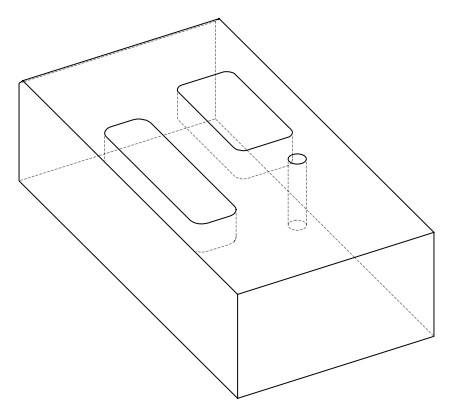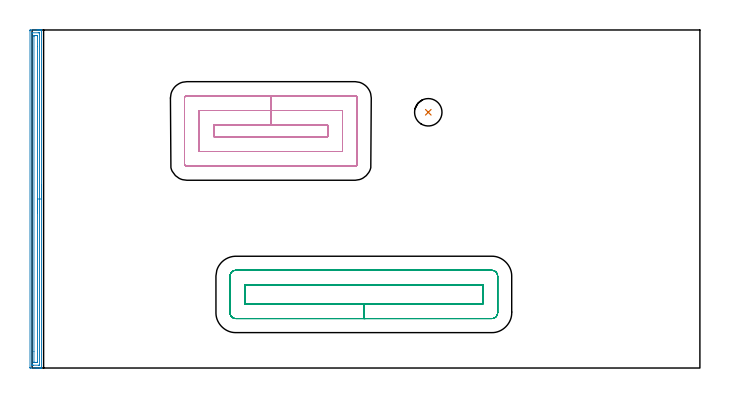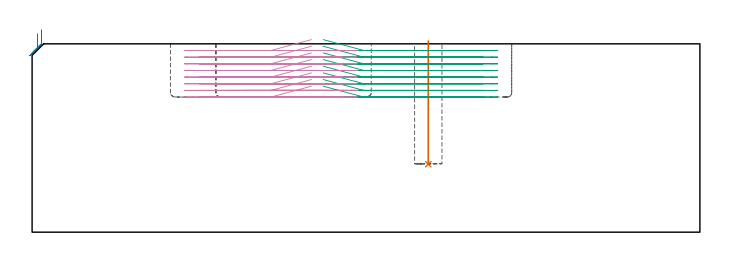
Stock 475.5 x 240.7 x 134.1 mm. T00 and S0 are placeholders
(PLAN: 4 operations, 2 tool changes, 34.4 min)
(1 INDEXABLE_INSERT_DRILL_BLIND_HOLE_FROM_SOLID | STEP1POCKET | NXT0302_010 | 0.35 min | 25480 mm3)
(2 AREA_MILL | FG_CHAMFER_SURFACE | UGT0205_001 | 6 min | 8092 mm3)
(3 MILL_RECTANGULAR_POCKET | POCKET_RECTANGULAR_STRAIGHT | UGT0201_095 | Follow Part, ap 5, ae 75% | 14.11 min | 426429 mm3)
(4 MILL_RECTANGULAR_POCKET_1 | POCKET_RECTANGULAR_STRAIGHT_1 | UGT0201_095 | Follow Part, ap 5, ae 75% | 13.89 min | 375086 mm3)
(TOOL NXT0302_010 | Index. Insert Drill 19.5mm [880-D1950L25-05] | D19.5 PA176 FL98 Z2)
(TOOL UGT0205_001 | Chamfer Mill 20 x 3 x 45 deg. | D20 FL50 Z2)
(TOOL UGT0201_095 | End mill 20 mm | D20 R3 FL38 Z4)
(OP 1 INDEXABLE_INSERT_DRILL_BLIND_HOLE_FROM_SOLID)
G17 G21 G94 G90
T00 M6
G54
G17 G0 G90 X282.1 Y182.1 S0 M3
G43 Z144.1 H1
G94 G81 G98 Z48.4 F250. R136.1
G80
M5
M2
(OP 2 AREA_MILL)
G17 G21 G94 G90
T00 M6
G54
G17 G0 G90 X6.7 Y130.35 S1061 M3
G43 Z144.1 H0
G94 G1 Y130.312 Z143.228 F250.
Y130.198 Z142.363
Y130.009 Z141.512
Y129.747 Z140.68
Y129.413 Z139.874
Y129.01 Z139.1
Y128.541 Z138.364
Y128.01 Z137.672
Y127.421 Z137.029
Y126.778 Z136.44
Y126.086 Z135.908
Y125.35 Z135.44
Y124.576 Z135.037
Y123.77 Z134.703
Y122.938 Z134.441
Y122.086 Z134.252
Y121.222 Z134.138
Y120.35 Z134.1
Y0.173
X6.697 Y0.01 Z134.088
X6.662 Y0.006 Z134.053
X6.275 Y0. Z133.675
X5.955 Z133.354
X5.265 Z132.66
X4.032 Z131.429
X3.488 Z130.883
X2.754 Z130.15
X-1.225 Z126.172
X-1.492 Y0.01 Z125.906
X-1.499 Y0.276 Z125.899
Y0.292
X-1.5 Y240.08 Z125.9
X-1.497 Y240.426 Z125.902
X-1.492 Y240.69 Z125.906
X-1.225 Y240.7 Z126.172
X3.488 Z130.883
X4.032 Z131.429
X4.377 Z131.773
X4.92 Z132.316
X5.265 Z132.66
X5.955 Z133.354
X6.275 Z133.675
X6.662 Y240.694 Z134.053
X6.697 Y240.69 Z134.088
X6.7 Y240.527 Z134.1
Y120.35
X5.286 Z132.686
X5.285 Y2.387 Z132.685
X5.265 Y2.01 Z132.665
X4.78 Y2.001 Z132.18
X0.823 Y2. Z128.223
X0.339 Y2.001 Z127.739
X-0.065 Y2.01 Z127.335
X-0.085 Y2.407 Z127.315
X-0.086 Y2.428 Z127.314
X-0.085 Y238.313 Z127.315
X-0.065 Y238.69 Z127.335
X0.42 Y238.699 Z127.82
X4.377 Y238.7 Z131.777
X4.861 Y238.699 Z132.261
X5.265 Y238.69 Z132.665
X5.285 Y238.293 Z132.685
Y238.272
X5.286 Y120.35 Z132.686
X3.871 Z131.271
Y4.703
X3.867 Y4.194 Z131.267
X3.864 Y4.011 Z131.264
X3.679 Y4.002 Z131.079
X3.488 Y4.001 Z130.888
X2.793 Y4. Z130.193
X1.712 Z129.112
X1.519 Y4.001 Z128.919
X1.39 Y4.005 Z128.79
X1.346 Y4.01 Z128.746
X1.335 Y4.024 Z128.735
X1.332 Y4.066 Z128.732
X1.329 Y4.194 Z128.729
X1.328 Y11.8 Z128.728
X1.329 Y235.997 Z128.729
X1.332 Y236.506 Z128.732
X1.335 Y236.689 Z128.735
X1.521 Y236.698 Z128.921
X1.712 Y236.699 Z129.112
X2.407 Y236.7 Z129.807
X3.488 Z130.888
X3.681 Y236.699 Z131.081
X3.81 Y236.695 Z131.21
X3.854 Y236.69 Z131.254
X3.865 Y236.676 Z131.265
X3.868 Y236.634 Z131.268
X3.871 Y236.506 Z131.271
Y228.885
Y120.35
Y119.478 Z131.31
Y118.613 Z131.423
Y117.762 Z131.612
Y116.93 Z131.875
Y116.124 Z132.208
Y115.35 Z132.611
Y114.614 Z133.08
Y113.922 Z133.611
Y113.279 Z134.2
Y112.69 Z134.844
Y112.158 Z135.536
Y111.69 Z136.271
Y111.287 Z137.045
Y110.953 Z137.851
Y110.691 Z138.683
Y110.502 Z139.535
Y110.388 Z140.4
Y110.35 Z141.271
G0 Z144.1
M5
M2
(OP 3 MILL_RECTANGULAR_POCKET)
G17 G21 G94 G90
T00 M6
G54
G17 G0 G90 X207.323 Y45.7 S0 M3
G43 Z144.1 H0
Z137.1
G94 G1 X236.2 Z129.362 F250.
X321. F500.
Y59.1
X151.4
Y45.7
X236.2
Y35.2
X327.3
G3 X331.5 Y39.4 R4.2
G1 Y65.4
G3 X327.3 Y69.6 R4.2
G1 X145.1
G3 X140.9 Y65.4 R4.2
G1 Y39.4
G3 X145.1 Y35.2 R4.2
G1 X236.2
X237.2
G0 X207.323 Y45.7 Z132.362
G1 X236.2 Z124.625 F250.
X321. F500.
Y59.1
X151.4
Y45.7
X236.2
Y35.2
X327.3
G3 X331.5 Y39.4 R4.2
G1 Y65.4
G3 X327.3 Y69.6 R4.2
G1 X145.1
G3 X140.9 Y65.4 R4.2
G1 Y39.4
G3 X145.1 Y35.2 R4.2
G1 X236.2
X237.2
G0 X207.323 Y45.7 Z127.625
G1 X236.2 Z119.887 F250.
X321. F500.
Y59.1
X151.4
Y45.7
X236.2
Y35.2
X327.3
G3 X331.5 Y39.4 R4.2
G1 Y65.4
G3 X327.3 Y69.6 R4.2
G1 X145.1
G3 X140.9 Y65.4 R4.2
G1 Y39.4
G3 X145.1 Y35.2 R4.2
G1 X236.2
X237.2
G0 X207.323 Y45.7 Z122.887
G1 X236.2 Z115.15 F250.
X321. F500.
Y59.1
X151.4
Y45.7
X236.2
Y35.2
X327.3
G3 X331.5 Y39.4 R4.2
G1 Y65.4
G3 X327.3 Y69.6 R4.2
G1 X145.1
G3 X140.9 Y65.4 R4.2
G1 Y39.4
G3 X145.1 Y35.2 R4.2
G1 X236.2
X237.2
G0 X207.323 Y45.7 Z118.15
G1 X236.2 Z110.412 F250.
X321. F500.
Y59.1
X151.4
Y45.7
X236.2
Y35.2
X327.3
G3 X331.5 Y39.4 R4.2
G1 Y65.4
G3 X327.3 Y69.6 R4.2
G1 X145.1
G3 X140.9 Y65.4 R4.2
G1 Y39.4
G3 X145.1 Y35.2 R4.2
G1 X236.2
X237.2
G0 X207.323 Y45.7 Z113.412
G1 X236.2 Z105.675 F250.
X321. F500.
Y59.1
X151.4
Y45.7
X236.2
Y35.2
X327.3
G3 X331.5 Y39.4 R4.2
G1 Y65.4
G3 X327.3 Y69.6 R4.2
G1 X145.1
G3 X140.9 Y65.4 R4.2
G1 Y39.4
G3 X145.1 Y35.2 R4.2
G1 X236.2
X237.2
G0 X207.323 Y45.7 Z108.675
G1 X236.2 Z100.937 F250.
X321. F500.
Y59.1
X151.4
Y45.7
X236.2
Y35.2
X327.3
G3 X331.5 Y39.4 R4.2
G1 Y65.4
G3 X327.3 Y69.6 R4.2
G1 X145.1
G3 X140.9 Y65.4 R4.2
G1 Y39.4
G3 X145.1 Y35.2 R4.2
G1 X236.2
X237.2
G0 X207.323 Y45.7 Z103.937
G1 X236.2 Z96.2 F250.
X321. F500.
Y59.1
X151.4
Y45.7
X236.2
Y35.2
X327.3
G3 X331.5 Y39.4 R4.2
G1 Y65.4
G3 X327.3 Y69.6 R4.2
G1 X145.1
G3 X140.9 Y65.4 R4.2
G1 Y39.4
G3 X145.1 Y35.2 R4.2
G1 X236.2
X237.2
G0 Z144.1
M5
M2
(OP 4 MILL_RECTANGULAR_POCKET_1)
G17 G21 G94 G90
T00 M6
G54
G17 G0 G90 X198.877 Y172.9 S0 M3
G43 Z144.1 H0
Z137.1
G94 G1 X170. Z129.362 F250.
X129.5 F500.
Y164.7
X210.5
Y172.9
X170.
Y183.4
X119.
Y154.2
X221.
Y183.4
X170.
Y193.9
X110.2
G3 X108.5 Y192.2 R1.7
G1 Y145.4
G3 X110.2 Y143.7 R1.7
G1 X229.8
G3 X231.5 Y145.4 R1.7
G1 Y192.2
G3 X229.8 Y193.9 R1.7
G1 X170.
X169.
G0 X198.877 Y172.9 Z132.362
G1 X170. Z124.625 F250.
X129.5 F500.
Y164.7
X210.5
Y172.9
X170.
Y183.4
X119.
Y154.2
X221.
Y183.4
X170.
Y193.9
X110.2
G3 X108.5 Y192.2 R1.7
G1 Y145.4
G3 X110.2 Y143.7 R1.7
G1 X229.8
G3 X231.5 Y145.4 R1.7
G1 Y192.2
G3 X229.8 Y193.9 R1.7
G1 X170.
X169.
G0 X198.877 Y172.9 Z127.625
G1 X170. Z119.887 F250.
X129.5 F500.
Y164.7
X210.5
Y172.9
X170.
Y183.4
X119.
Y154.2
X221.
Y183.4
X170.
Y193.9
X110.2
G3 X108.5 Y192.2 R1.7
G1 Y145.4
G3 X110.2 Y143.7 R1.7
G1 X229.8
G3 X231.5 Y145.4 R1.7
G1 Y192.2
G3 X229.8 Y193.9 R1.7
G1 X170.
X169.
G0 X198.877 Y172.9 Z122.887
G1 X170. Z115.15 F250.
X129.5 F500.
Y164.7
X210.5
Y172.9
X170.
Y183.4
X119.
Y154.2
X221.
Y183.4
X170.
Y193.9
X110.2
G3 X108.5 Y192.2 R1.7
G1 Y145.4
G3 X110.2 Y143.7 R1.7
G1 X229.8
G3 X231.5 Y145.4 R1.7
G1 Y192.2
G3 X229.8 Y193.9 R1.7
G1 X170.
X169.
G0 X198.877 Y172.9 Z118.15
G1 X170. Z110.412 F250.
X129.5 F500.
Y164.7
X210.5
Y172.9
X170.
Y183.4
X119.
Y154.2
X221.
Y183.4
X170.
Y193.9
X110.2
G3 X108.5 Y192.2 R1.7
G1 Y145.4
G3 X110.2 Y143.7 R1.7
G1 X229.8
G3 X231.5 Y145.4 R1.7
G1 Y192.2
G3 X229.8 Y193.9 R1.7
G1 X170.
X169.
G0 X198.877 Y172.9 Z113.412
G1 X170. Z105.675 F250.
X129.5 F500.
Y164.7
X210.5
Y172.9
X170.
Y183.4
X119.
Y154.2
X221.
Y183.4
X170.
Y193.9
X110.2
G3 X108.5 Y192.2 R1.7
G1 Y145.4
G3 X110.2 Y143.7 R1.7
G1 X229.8
G3 X231.5 Y145.4 R1.7
G1 Y192.2
G3 X229.8 Y193.9 R1.7
G1 X170.
X169.
G0 X198.877 Y172.9 Z108.675
G1 X170. Z100.937 F250.
X129.5 F500.
Y164.7
X210.5
Y172.9
X170.
Y183.4
X119.
Y154.2
X221.
Y183.4
X170.
Y193.9
X110.2
G3 X108.5 Y192.2 R1.7
G1 Y145.4
G3 X110.2 Y143.7 R1.7
G1 X229.8
G3 X231.5 Y145.4 R1.7
G1 Y192.2
G3 X229.8 Y193.9 R1.7
G1 X170.
X169.
G0 X198.877 Y172.9 Z103.937
G1 X170. Z96.2 F250.
X129.5 F500.
Y164.7
X210.5
Y172.9
X170.
Y183.4
X119.
Y154.2
X221.
Y183.4
X170.
Y193.9
X110.2
G3 X108.5 Y192.2 R1.7
G1 Y145.4
G3 X110.2 Y143.7 R1.7
G1 X229.8
G3 X231.5 Y145.4 R1.7
G1 Y192.2
G3 X229.8 Y193.9 R1.7
G1 X170.
X169.
G0 Z144.1
M5
M2
